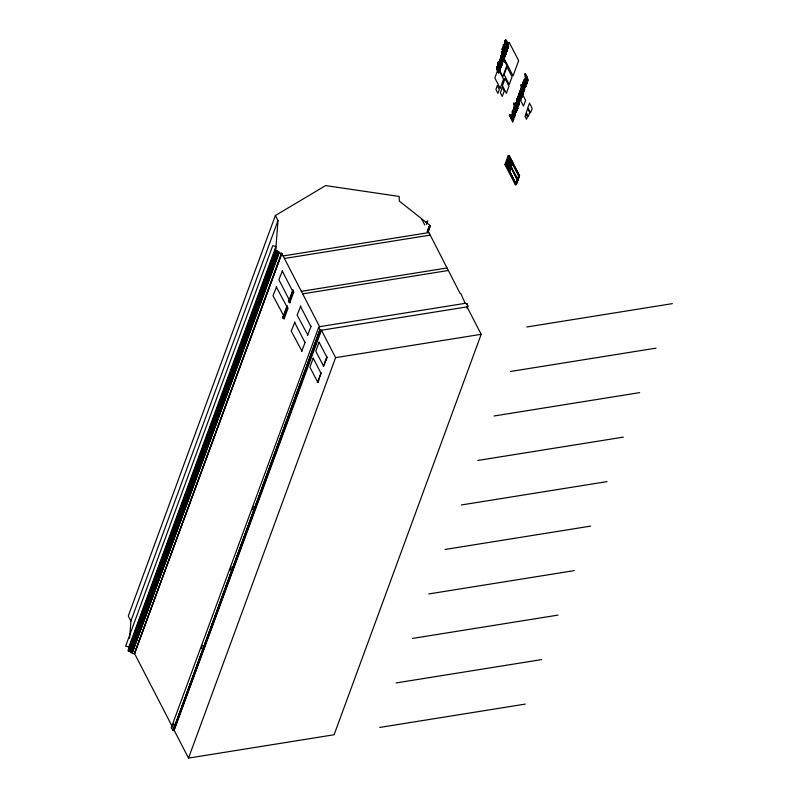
<?xml version="1.0" encoding="UTF-8"?>
<svg xmlns="http://www.w3.org/2000/svg" width="798" height="798" viewBox="0 0 798 798"><rect width="100%" height="100%" fill="white"/><g stroke="black" fill="none" stroke-linecap="round" stroke-linejoin="round"><path stroke-width="1.2" d="M503.458 59.69C506.231 66.264 503.179 55.93 503.289 61.306A2.404 1.027 80.9 0 1 502.72 61.915M503.588 59.67L503.408 61.286A2.404 1.027 80.9 0 1 502.84 61.895L502.211 61.725M512.266 112.109L512.316 112.947M510.8 115.939L510.67 116.837L510.969 115.191M515.059 104.358L514.929 105.256L515.568 103.092M506.161 53.267L506.072 51.81M515.448 113.984L514.56 116.199M524.106 79.83L524.386 82.104M507.598 47.531C508.875 46.334 507.348 41.905 508.097 45.536M499.139 70.892L499.299 70.384M128.917 646.909L125.615 646.21L272.707 245.754L275.998 246.452L128.917 646.909L128.448 651.397L129.416 651.238L276.507 250.781L275.539 250.941L128.448 651.397M129.575 638.28L130.902 621.024L277.993 220.567L275.38 215.52L325.614 185.585L399.15 196.428L399.309 201.116L429.923 225.305L430.341 226.113L428.197 231.949M129.156 648.215L275.809 248.926L277.993 220.567M496.745 67.76L497.034 69.945L496.675 68.528M506.7 45.336L506.88 47.311M498.062 68L497.633 70.184M504.536 42.434L505.334 40.169M506.77 44.289C507.229 43.112 507.279 39.202 505.214 40.189M507.049 43.152L506.58 45.356M516.456 100.339L517.164 98.723M524.186 79.321L524.984 83.481L524.486 82.713M498.551 68.718L498.271 71.241L498.95 71.72M519.528 103.381L518.54 105.196M526.86 83.421L526.939 82.902A2.683 1.147 80.9 0 0 526.83 81.187M286.811 306.412C288.238 306.013 285.664 305.804 287.29 307.05L283.3 317.903L283.041 317.335M292.696 290.392L293.285 290.302M498.012 68.498L497.703 71.581L498.79 72.827M500.984 57.546L501.204 56.997M513.054 119.51L513.004 117.545L511.388 115.61M517.523 107.371L516.984 108.319M508.426 47.222L508.516 44.808M511.289 115.9L511.059 117.595L512.855 119.88M503.229 59.86L502.451 60.887M518.85 103.73L519.099 103.132M526.381 83.231L526.131 80.349L526.211 83.541M524.655 79.511L524.805 82.054L524.855 79.182M502.122 64.538L501.683 65.576M506.002 53.925L506.191 51.79L505.393 50.583M522.929 94.224L522.54 91.072M500.286 69.386L500.516 68.189L500.176 69.655M504.376 58.244L504.615 57.037L502.461 51.97L502.92 52.598M523.448 89.206C524.106 95.271 524.456 88.458 522.062 86.533L522.042 85.346L522.062 86.533M525.653 75.182L525.054 74.005L526.301 75.301L525.992 75.83C527.827 76 527.997 83.062 527.488 80.428M526.301 75.301L527.997 79.74L527.538 81.406M504.964 40.868L504.805 44.02M503.747 50.084L503.907 52.369L503.927 49.695M499.887 68.887L499.807 69.067M504.146 57.526L504.097 57.725M505.812 53.047L505.234 53.995M508.156 46.294L507.319 47.76M514.959 114.513L513.922 115.491L513.693 113.915M513.603 108.149L513.673 109.635L514.052 108.877M517.932 98.054C517.134 95.979 518.042 99.221 518.461 97.166M519.289 94.623L518.909 95.391L519.448 94.503M505.353 41.686L505.054 42.354A1.616 0.688 80.9 0 0 505.314 44.309L505.433 44.289A1.616 0.688 80.9 0 1 505.174 42.334M498.999 71.391L499.259 70.872M513.673 109.635L513.802 107.451L514.141 108.109M518.909 95.391L518.471 94.543L519.229 93.745M519.029 95.371L518.83 93.895M496.615 67.78L496.964 66.962M500.845 56.389L500.725 56.828A2.304 0.988 80.9 0 0 500.725 58.324L501.473 60.538M512.196 111.73L512.865 110.254M512.535 110.922L512.426 113.406M497.284 67.68L496.915 69.965M517.912 108.079L517.343 109.007M288.667 301.285L289.135 301.784M275.38 215.52L128.298 615.976L130.902 621.024M128.029 650.589L275.809 248.926M276.716 251.19L277.684 251.031L130.603 651.487L129.625 651.647L276.507 250.781M278.312 252.248L279.041 252.128L131.949 652.584L131.221 652.704L278.312 252.248L277.684 251.031M134.483 653.931L281.814 253.435L134.383 653.722A1.636 1.167 20.2 0 1 132.298 652.744L279.041 252.128M132.298 652.744L279.39 252.288A1.636 1.167 20.2 0 0 281.465 253.275L281.574 253.475M134.383 653.722L281.465 253.275M283.719 315.759L272.976 295.719L276.607 286.761M289.295 299.908L278.861 279.699L282.492 270.741M286.951 306.033L282.632 317.784L283.11 316.726M292.836 290.013L288.517 301.764L288.996 300.706L289.185 301.883L293.265 291.1M283.579 317.774L283.091 317.913L287.24 306.941M288.976 301.893L293.085 290.193M293.395 290.801L293.484 293.046M287.499 307.1L287.2 306.213M290.113 301.744L293.494 292.826M283.49 317.764L284.128 318.831L288.048 308.158L287.38 307.11M289.465 301.754L289.883 302.841L290.332 301.923M301.963 351.12L291.23 331.08L294.861 322.123M307.848 335.1L297.115 315.06L300.746 306.103M301.664 351.29L305.235 342.222M307.539 335.27L311.12 326.202M171.221 727.856L318.671 327.389L319.918 329.813L173.196 730.21L319.918 329.813M173.774 723.537L172.488 727.038L134.732 653.891M201.216 648.814L202.502 645.313M229.944 570.59L231.23 567.089M252.248 509.882L253.535 506.381M320.447 330.053L173.356 730.509L320.287 329.754M467.03 306.871L481.184 334.302L334.093 734.759L188.518 758.1L335.599 357.644L321.444 330.222L173.874 730.759L320.806 329.993M318.003 382.192L318.821 379.968M325.933 360.606L326.751 358.382M426.511 224.388L427.798 220.886L425.663 222.452M427.219 231.659L428.506 228.158L429.234 228.048L428.606 226.832L430.341 226.113M427.319 231.869L429.364 226.273M428.287 230.173L429.573 226.672M427.947 231.55L429.234 228.048M501.992 48.927L502.371 48.189L502.85 49.107C502.57 51.212 501.463 47.311 502.58 49.825M502.541 47.421L502.93 46.673L503.408 47.591C503.129 49.725 502.012 45.805 503.139 48.319M503.418 45.027L503.807 44.279L507.169 50.793C505.224 51.78 499.438 36.09 506.9 51.521M499.957 68.139C498.94 65.396 498.421 65.526 497.653 65.047L497.693 62.434L498.301 63.611L497.693 62.434M501.393 52.05L502.122 53.197L501.393 52.05L501.782 51.291L502.391 52.459L501.782 51.291M502.461 49.845L502.85 49.107M503.019 48.339L503.408 47.591M498.181 63.631L498.491 63.092L500.336 67.601M501.044 67.152L501.004 65.815L501.433 66.394L501.044 67.152L498.61 62.434L499.009 61.685L500.745 65.057L499.009 61.685M499.588 59.79L501.643 63.83L499.588 59.79L499.977 59.032L502.002 64.558M501.214 55.341L501.623 55.88L501.613 54.593L504.974 61.117L504.705 61.845M501.752 53.895L502.211 54.533L502.122 53.197M502.271 52.478L502.58 51.95M504.685 44.04L505.044 45.037L505.433 44.289M502.082 54.553L502.461 53.855L504.027 57.546M503.169 51.491L503.718 48.798L504.805 49.127L504.416 49.885L504.685 49.147C499.169 47.222 509.403 63.8 503.159 51.96M503.907 52.369L505.074 50.513L505.942 51.132M505.134 54.065L504.226 52.987L504.835 51.81M507.728 43.91L508.117 43.162L508.516 44.219M499.029 72.638L499.688 71.202A1.965 0.848 80.9 0 0 499.329 68.738L499.109 69.945M499.339 68.738L499.179 70.404M505.144 56L505.952 54.284M506.78 51.541L507.049 50.813L503.807 44.279M505.264 55.98L505.164 54.793M504.585 61.865L504.974 61.117M512.775 121.904L512.755 120.618L512.645 121.924L509.294 115.411L509.683 114.663L510.8 116.817M516.905 110.343L517.004 109.027L516.905 110.343L513.543 103.83L513.932 103.072L515.049 105.236M521.573 86.603L521.124 84.708L521.204 87.291C521.613 89.107 522.191 86.064 521.543 87.95M525.593 77.226C526.022 75.401 525.523 78.423 525.134 76.598L525.054 74.005M525.174 73.985L524.775 74.743M513.802 107.451L514.191 106.703L516.625 111.411C516.206 115.052 512.346 102.792 516.356 112.149M518.391 96.518L518.451 95.112L520.885 99.83L520.615 100.558L518.451 95.112M519.039 93.196L519.498 93.835L519.428 92.448L521.862 97.157C521.433 100.797 517.583 88.538 521.593 97.895M522.261 96.069L522.221 94.733L522.141 96.089L519.707 91.381L520.096 90.623L521.842 93.994L520.096 90.623M522.62 93.216L520.675 88.738C521.363 86.613 523.847 92.668 523.049 94.204L522.78 94.513M522.042 85.346L521.722 85.875L521.124 84.708M523.717 85.905C524.555 95.481 525.912 85.087 522.032 85.057L522.49 84.109L523.668 84.847L523.159 82.294L523.668 84.847M523.039 82.314L523.498 81.376L524.017 85.067C526.57 84.857 526.171 88.279 524.186 86.094L524.416 89.885M513.084 109.994L513.683 111.331L513.573 110.094L512.745 110.274M513.274 111.002L512.605 112.219L513.314 113.446M517.772 99.76L517.274 102.543L518.261 100.189L517.463 99.6M524.805 82.054L525.782 79.7L524.924 82.034M518.6 100.847C515.628 110.294 519.079 95.491 518.969 103.151M524.855 83.501L526.012 80.369M524.984 83.481L526.131 80.349M517.742 104.668L518.151 103.87L517.742 104.668L518.67 105.176M526.191 84.688L525.274 84.179L525.902 83.65M525.274 84.179L525.683 83.381M520.466 100.189L522.59 94.413L525.623 100.269L523.498 106.054L518.89 97.226L518.062 97.546M514.56 116.727L514.291 117.466L514.311 116.249L514.68 116.708M516.236 112.169L516.505 111.431L514.191 106.703M521.473 97.915L521.862 97.157M525.513 86.902L525.852 85.994M524.535 89.865L524.186 86.094M504.915 164.558L508.186 155.66L509.154 155.5L519.588 175.71L516.316 184.607L515.348 184.767L504.915 164.558L506.181 164.438L507.618 160.528L508.825 163.62L507.747 167.47L506.181 164.438M505.822 164.498L509.154 155.5M506.002 164.468L509.194 155.879M509.343 163.111L510.421 159.251L509.224 156.169L507.418 160.139L517.683 180.029L516.246 183.939L517.323 180.089L511.089 167.241M507.638 167.65L508.825 163.62M509.244 163.291L510.79 159.201L509.224 156.169M507.827 167.62L508.895 163.77L510.461 166.802C509.593 175.999 505.952 165.894 509.004 163.59L507.438 160.558M510.989 166.293L512.067 162.433C510.381 152.209 507.638 171.979 510.6 159.221L509.044 156.199M509.204 170.682L510.64 166.772L509.084 163.74M510.81 166.323L512.246 162.413L510.68 159.381M510.86 159.351L512.426 162.383L509.284 171.221L516.246 183.939M511.019 166.583L507.658 160.059L517.812 180.049L516.276 184.228L509.523 171.141L512.555 162.393M509.523 171.141L511.059 166.962M512.665 162.602L511.129 166.782L517.882 179.869L519.418 175.68M467.069 308.407L467.927 306.073L466.68 303.649L467.209 303.958L465.204 303.34L319.619 326.681L318.671 327.389M515.348 184.767L518.61 175.859L508.186 155.66M518.919 175.72L517.483 179.64L519.289 175.67L512.326 162.942L519.289 175.67M516.067 183.969L517.503 180.059L510.91 167.271M517.663 179.61L519.109 175.69L512.506 162.912M527.288 80.628L527.129 79.291M523.358 91.321L521.912 87.251M523.558 91.122L523.727 92.089M508.057 48.239L508.396 44.239M508.366 47.81L507.628 48.728M504.416 52.469L505.114 51.491M506.122 53.905L505.413 54.743M513.563 113.934L514.261 112.957M504.047 52L505.294 50.474M513.194 113.466L513.992 112.149M516.964 98.972L516.486 101.446L517.453 103.969M512.775 111.56L513.473 111.052M505.224 41.696L505.852 40.967M515.099 103.63L515.787 103.002M500.984 56.099L500.605 56.848A2.304 0.988 80.9 0 0 500.605 58.344L502.6 61.865M517.792 108.518L517.134 109.077M513.274 120.408L513.653 119.66A2.294 0.988 80.9 0 0 513.663 118.154L513.264 117.077M505.423 53.785L505.782 52.209L504.994 51.511M501.952 65.256L501.503 65.755M499.728 69.227L500.176 69.835L499.927 69.047M526.421 84.458L527.059 82.882A2.683 1.147 80.9 0 0 526.949 81.167L525.323 78.254M526.84 83.88L526.072 84.708M518.9 104.947L519.408 103.401A2.683 1.147 80.9 0 0 519.299 101.685L518.929 100.478M496.845 66.982L497.573 66.224M499.458 72.039L498.67 72.847M517.174 108.179C518.69 103.66 512.665 102.353 516.476 108.249L516.875 108.319M504.386 58.483L504.526 57.626M517.323 99.67L517.024 101.117M511.508 115.59L511.189 117.575L512.625 119.909M502.75 60.917L503.189 58.912L501.643 56.608M514.78 116.039L515.338 113.256L514.54 112.049M513.653 112.468L514.221 111.979M513.852 113.296L514.53 112.967L514.989 114.094L514.151 115.55M323.23 366.352L326.981 356.995M317.853 381.833L317.424 382.521L321.095 373.015M500.865 56.119L501.383 55.85M497.314 67.391L497.922 67.441M497.762 67.232L497.304 69.217M507.977 48.518L507.398 48.808M505.473 41.207L506.511 41.765L506.57 47.99A2.354 1.007 80.9 0 0 507.279 48.758M503.807 49.715L504.536 49.865M518.81 104.019L518.251 104.169M517.732 96.588L518.51 96.498M501.224 56.758L501.762 56.588M497.124 66.443L497.912 66.344C499.708 67.8 496.954 70.773 498.76 71.86M517.044 98.743L517.653 98.603M286.981 306.861L276.248 286.821M326.472 357.544L327.08 357.205M320.587 373.564L321.205 373.225M317.345 382.372L317.963 382.033M511.189 114.693L512.037 114.762M517.583 99.58L517.154 101.795M501.044 55.94L501.623 55.88M500.895 65.137L501.234 65.077A1.786 0.768 80.9 0 0 501.653 64.259M521.982 94.074L522.331 94.014A1.786 0.768 80.9 0 0 522.74 93.196L520.675 88.738M505.982 41.047L506.511 41.765M506.56 46.793L506.62 46.134M505.383 51.501L505.723 52.648M502.61 53.137L504.107 55.79M504.226 52.987L504.775 54.035M502.461 53.855L504.137 57.296M502.042 56.678L503.189 58.912M504.615 57.037L504.306 56.468M499.977 59.032L501.992 63.79M498.61 62.434L501.164 67.132M498.511 64.279L500.017 66.942M527.209 80.778L527.658 81.386M522.49 84.109L523.548 84.867M522.032 85.057L523.837 85.885M524.017 85.067L525.972 85.975M521.204 87.291L521.663 87.93M513.932 103.072L514.929 105.256M513.543 103.83L517.024 110.323M515.318 106.004L516.476 108.249M512.625 112.767L513.064 113.835M509.683 114.663L510.67 116.837M513.373 114.443L513.922 115.491M508.476 158.194L511.368 164.328M509.723 161.146L508.166 158.114L511.508 164.428M510.122 161.376L511.688 164.408L508.346 158.084M518.61 175.859L519.588 175.71M283.12 255.959L428.696 232.617M284.417 258.482L430.002 235.141M293.933 292.138L292.716 290.253M301.375 291.32L446.95 267.978M302.671 293.844L448.257 270.502M283.998 318.851L282.781 317.305L283.091 317.913M467.927 306.073L467.518 306.801L320.966 330.302M335.599 357.644L481.184 334.302M526.8 326.981L672.385 303.639M510.461 371.479L656.036 348.137M494.112 415.977L639.697 392.626M477.773 460.466L623.358 437.124M461.424 504.964L607.009 481.623M445.084 549.463L590.67 526.111M428.745 593.951L574.321 570.61M412.396 638.45L557.982 615.108M396.057 682.948L541.643 659.597M379.708 727.437L525.293 704.095M513.653 108.029L514.261 108.089M517.274 98.623L518.78 99.87M516.067 104.019L515.438 105.994M505.643 39.92L506.939 42.224M515.668 103.022L516.575 103.451M511.408 114.603L512.316 115.032M507.518 48.788L507.159 48.778A2.354 1.007 80.9 0 1 506.451 48L506.391 41.785M519.328 94.523L519.867 94.563M514.092 108.777L514.63 108.807M526.131 83.69L525.553 83.401M525.054 78.124L526.8 80.568M515.907 103.052L517.164 104.368M524.306 86.074L525.633 86.882M517.792 98.743L519.418 101.665M511.688 115.63L513.154 118.982M502.57 60.867L501.114 57.526M512.196 115.052L512.915 115.949M497.792 66.364L498.461 68.049M498.431 72.688L497.723 70.902M514.75 112.259L515.219 113.276M502.191 60.498L501.164 58.184M516.316 104.408L517.343 106.742M516.745 103.87L517.802 106.024M512.496 115.451L513.553 117.615M525.722 76.568L527.438 79.69M521.792 87.271L523.478 90.723M517.333 103.989L516.585 102.024M514.411 117.446L512.476 113.905M506.74 162.443L509.902 168.797M506.052 164.428L509.413 170.942M505.882 164.398L516.316 184.607M428.506 228.158L428.366 228.398A1.636 1.167 20.2 0 1 427.538 229.844L459.987 293.235L460.855 293.664L465.204 303.34M421.873 219.38L424.785 225.036M281.814 253.435L319.619 326.681M275.12 250.133L275.539 250.941M282.133 270.801L292.557 291.011M300.387 306.163L310.811 326.372M289.026 301.225L289.883 302.841M294.502 322.183L304.926 342.392M174.363 730.679L188.518 758.1M171.58 727.846L172.837 730.26M130.603 651.487L131.221 652.704M512.835 114.403L512.306 113.426M499.648 67.73L500.047 68.448M508.117 43.162L508.346 43.671M518.481 100.867L518.959 102.473M514.67 113.316L514.87 114.114M517.024 101.815L517.403 102.533M500.206 67.621L500.516 68.189M517.513 105.496L517.912 106.573M523.498 81.376L524.136 85.057M504.655 42.952L504.705 43.491M516.565 100.857L516.605 101.426M512.725 112.199L512.745 112.747M501.643 63.83L501.533 64.279A1.786 0.768 80.9 0 1 501.114 65.097M517.792 106.593A2.294 0.988 80.9 0 1 517.792 108.099M513.533 118.174A2.294 0.988 80.9 0 1 513.533 119.68M499.209 68.758A1.965 0.848 80.9 0 1 499.568 71.222M313.205 358.172L309.873 367.19L317.764 382.232L321.025 373.334L313.205 358.172M319.09 342.152L315.749 351.18L323.649 366.212L326.911 357.314L319.09 342.152M502.301 56.688L498.241 67.72L502.83 76.608L506.89 65.576L502.301 56.688M498.201 68.798L494.84 77.965L500.206 88.369L503.578 79.202L498.201 68.798M509.204 42.394L503.618 57.616L513.054 75.9L518.65 60.678L509.204 42.394M497.334 85.645L495.927 89.466L497.912 93.306L499.319 89.476L497.334 85.645M506.959 66.892L504.107 74.633L509.224 84.538L512.067 76.798L506.959 66.892M505.074 78.603L502.451 85.715L506.371 93.296L508.984 86.174L505.074 78.603M502.301 87.381L500.336 92.708L502.271 96.448L504.226 91.122L502.301 87.381M529.503 103.221L527.837 107.76L530.5 112.907L532.166 108.368L529.503 103.221M525.882 113.924L525.004 116.328L526.51 119.251L527.398 116.847L525.882 113.924M527.707 108.638L526.271 112.558L528.306 116.498L529.742 112.578L527.707 108.638M506.93 162.413L510.082 168.767L506.93 162.413"/></g></svg>
